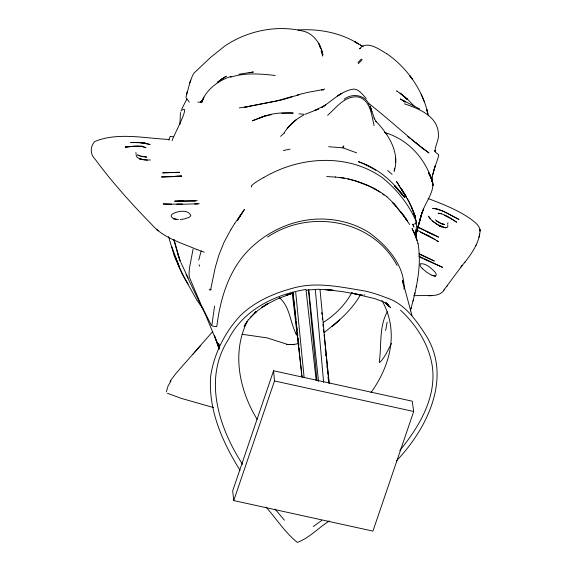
<?xml version="1.0" encoding="UTF-8"?>
<svg xmlns="http://www.w3.org/2000/svg" width="571" height="571" viewBox="0 0 571 571"><rect width="100%" height="100%" fill="white"/><g stroke="black" fill="none" stroke-linecap="round" stroke-linejoin="round"><path stroke-width="0.86" d="M404.018 289.283C404.975 265.501 387.117 245.737 369.052 232.568C352.778 222.297 333.257 217.929 314.129 219.271C290.575 220.977 268.227 231.498 251.112 247.643C229.528 267.927 220.413 297.47 216.873 326.084L216.266 326.748M394.411 168.188L394.204 171.3C400.064 152.45 388.508 134.328 375.918 121.302L376.303 121.866L374.105 118.083L374.519 118.911L370.001 106.035L371.864 111.745L370.372 106.898M166.318 391.87L168.145 385.768L171.014 381.035M431.847 180.993L432.697 174.797L435.152 165.94L432.697 174.797M210.842 289.961L211.034 289.254M415.41 235.766L416.066 229.706M343.499 146.747L343.821 148.174L356.654 152.85M415.438 235.53L416.602 225.224L416.48 221.876L413.504 212.241L415.338 217.194M251.49 186.332C250.99 184.918 260.112 179.358 263.816 177.517M180.465 112.466L179.894 124.478M211.948 324.792L214.553 306.106M410.349 310.86C416.366 289.104 421.933 266.086 418.022 243.446M385.653 330.466L387.124 322.172M185.932 97.334L189.8 82.874L192.356 76.014L194.019 73.074L210.406 57.578L224.853 45.966C247.807 30.491 278.191 24.282 305.1 31.662C313.4 34.453 318.904 42.097 321.759 50.041M417.422 280.397L417.637 279.248M416.223 287.035L416.43 285.885M464.73 262.424C471.667 253.474 478.669 243.731 479.975 232.161C480.803 226.901 476.05 223.168 472.424 220.263C459.098 210.378 443.417 204.411 428.057 198.48M478.955 237.272L479.633 234.039M168.973 140.216C168.659 139.11 170.529 136.105 170.301 136.462M193.069 249.099L189.451 268.199L189.022 273.559L189.351 277.213L201.163 305.007L211.049 324.721L212.448 326.077L215.817 326.591M198.744 260.112L201.156 251.047M429.178 173.884C439.299 187.388 425.916 199.978 422.076 212.819L423.668 208.679L419.392 221.22L421.484 214.746L416.466 232.854L422.026 212.234L415.667 236.237M210.585 289.982L215.231 267.535L218.986 254.802L224.132 242.083L230.934 229.478M413.083 301.11L413.49 299.368M414.582 294.636L414.989 292.902M328.696 146.718L343.135 147.875L343.407 146.768M187.202 91.653L186.539 94.322M416.837 231.405L418.5 224.681M417.943 226.787L416.502 232.454L419.185 222.119M343.357 146.005L342.907 147.711L343.314 146.704M343.835 146.105L343.135 147.875M414.946 224.196L414.996 223.489M411.056 308.54L411.356 307.441M273.573 370.772L274.501 380.95L233.746 500.574L372.934 531.109L413.69 411.484L412.226 401.185L273.573 370.772L232.697 490.803L233.746 500.574M447.571 224.018L448.007 222.733M433.832 170.401L438.664 155.969L438.578 154.655L435.73 152.464L434.838 150.394L435.131 151.822C434.874 145.512 439.363 139.709 438.378 133.214C437.272 115.92 418.536 108.554 404.432 103.815M189.8 82.874L190.778 80.104M248.306 319.56C231.119 351.222 239.092 389.979 257.171 419.399M475.978 245.459L476.157 245.087M391.506 343.457C387.845 349.909 384.997 357.367 379.665 362.592L379.28 361.85C381.742 345.248 378.844 326.74 387.359 311.673M186.853 99.097L181.614 109.254M202.034 100.86L202.948 99.325L201.806 101.217C207.202 88.919 218.579 80.375 231.191 76.364M202.712 99.725L204.018 97.277M415.06 223.996C414.789 224.796 416.93 221.084 415.531 219.985C408.079 203.39 396.253 188.808 382.078 177.481C347.161 152.985 299.454 156.447 263.759 177.545M180.886 110.974C192.855 101.003 172.149 137.946 172.278 140.38L172.014 140.502M238.678 218.472L241.826 213.119L237.408 220.47L238.321 218.986M246.836 321.801L244.124 326.355L247.314 321.295M352.05 292.316C345.319 304.629 335.22 314.906 323.357 322.337M170.037 381.292L175.789 373.62L212.74 331.53M239.235 217.494L244.459 209.45L234.831 223.311M360.651 294.329C353.735 307.148 342.907 317.162 332.029 326.605L339.609 319.981L324.178 332.586M231.027 229.335L234.738 223.468M370.986 392.555C390.593 365.354 399.25 331.066 381.899 300.446M284.101 132.915C288.833 125.399 295.678 119.275 303.515 115.135M413.704 295.642L431.712 295.528L428.614 295.699C434.51 295.735 441.576 295.071 444.581 289.183M460.947 267.028L462.018 265.672L443.76 290.275M446.536 286.713L447.207 285.878M465.479 261.497L461.803 265.943M399.828 450.49C419.128 426.851 437.122 397.002 432.14 365.204C428.557 343.892 416.188 324.792 400.564 310.217M200.778 345.312L193.077 354.127M248.428 319.91L256.293 311.559L250.184 317.476M396.374 460.94C427.979 427.843 453.61 375.054 424.01 332.429C415.724 319.71 406.102 306.698 392.084 299.939C382.013 296.056 371.764 292.002 361.043 290.332C338.946 286.692 316.02 281.824 293.887 287.905C274.28 293.023 254.894 301.438 240.22 315.749C224.796 332.386 213.947 353.827 210.656 376.339C208.144 409.992 222.554 442.339 240.027 470.254M323.207 90.018L324.535 88.869M358.303 63.716L362.192 59.677M361.4 59.049L357.96 62.517M256.293 311.559L254.352 313.443L258.742 309.789L268.113 303.494L261.846 307.319L268.113 303.494M327.618 115.313C336.419 107.455 345.184 95.214 358.481 96.991C370.757 100.532 371.457 115.128 374.112 125.513M201.906 100.939L202.969 99.961M280.582 136.376L284.644 132.743M322.843 89.982L323.257 89.64M329.31 520.923C318.639 527.718 309.189 538.082 297.363 542.407C285.157 532.664 276.335 518.746 266.007 506.998M313.258 526.533L321.737 520.438M267.549 237.058C309.518 208.815 372.513 219.136 397.073 265.472M344.127 99.247C352.157 92.93 365.14 94.672 369.209 104.743M266.757 304.307L276.856 299.168L291.688 293.48L286.164 295.286L291.153 293.644M200.221 102.466L201.106 102.073M360.572 48.349L359.516 48.799C366.989 39.863 379.43 49.556 386.81 53.76M304.921 114.386L317.54 109.432L318.589 108.933L314.428 110.653L325.677 105.007L321.709 107.498C332.115 100.974 341.044 90.853 353.806 89.047C359.295 89.283 362.771 94.929 366.239 98.54M201.713 101.802L200.128 102.038L202.355 101.852L200.928 101.966M259.07 118.09C269.826 113.508 281.674 112.173 293.266 113.051L281.781 113.315M264.894 115.963L252.296 120.816L264.302 116.298L263.581 116.527L268.598 115.299M283.33 150.501L290.047 149.145M291.988 96.535L276.385 100.996L244.716 107.184L250.091 106.32M286.749 98.533L291.76 96.991M282.502 99.754L285.9 98.776M291.638 96.82L299.033 94.872M230.384 77.263C244.866 72.531 260.362 73.78 275.251 75.479M297.141 94.964L307.869 92.345L323.571 89.476L321.516 89.94M281.653 99.996L244.995 107.127M170.429 136.44L173.063 136.747M249.106 72.802L253.381 71.982L238.978 74.216M269.433 115.099L271.082 114.814M298.369 343.663L294.201 344.37L286.735 344.541L294.593 344.613L287.67 344.449L267.035 337.868L242.133 334.292M305.935 289.461C274.865 294.379 243.032 310.103 228.457 339.367C202.719 378.858 219.071 428.2 242.611 464.394M126.741 146.968L125.27 147.182C132.029 146.576 139.567 144.349 145.876 147.775L142.35 146.59M125.27 147.182L131.244 146.511M239.37 107.876L244.845 107.162M125.834 147.09L126.312 147.032M306.356 290.139L318.076 289.261L333.428 290.296L325.163 289.497L342.907 291.688L362.656 295.286L351.793 293.137L374.933 298.676L383.905 302.066L388.63 305.157L386.103 303.101M180.258 219.55L183.983 219.043L188.673 217.501A7.409 3.262 -4.2 0 0 190.821 215.403C187.93 209.093 177.046 210.97 172.099 214.211A9.35 4.304 -0.6 0 0 171.314 216.709L173.62 218.772L176.617 219.464M197.88 102.145L199.457 102.195M132.051 146.44L141.537 146.504M445.537 227.658L447.643 227.194L447.864 224.931M139.959 159.016L144.534 160.016L150.451 159.973M147.404 160.144L139.774 158.759M298.005 29.992C318.961 28.55 340.68 32.704 358.617 43.953L354.298 41.483L363.199 46.665M199.308 203.704L182.57 204.275L163.149 203.968L171.7 204.261M175.418 176.368L181.771 176.104M175.261 176.353L181.614 176.118L161.45 176.981L180.928 176.41M197.259 200.635L174.74 201.213L178.744 201.185M179.608 172.235L162.642 172.849L172.578 172.542M179.108 172.392L172.363 172.542L178.88 172.435M194.675 204.061L197.873 204.011M194.069 201.099L174.89 201.213M456.043 221.769L456.65 222.233C451.097 218.386 445.023 213.925 438.135 213.226L439.898 213.568M176.753 204.282L182.577 204.247M193.94 201.021L195.632 201.006M139.003 142.543L130.666 142.429L142.764 142.843L150.166 144.684C149.895 143.449 129.167 141.494 143.1 142.95M326.676 176.567L335.548 177.046M178.409 219.542L173.299 218.693M298.983 113.822L304.015 114.286M169.08 139.424C144.627 138.403 118.104 131.965 94.75 141.501C90.061 146.526 89.94 154.391 95.164 159.252C112.023 182.142 131.173 203.369 150.972 223.732L151.872 224.603C163.206 237.85 180.771 242.639 196.231 249.27M335.263 177.031L344.299 178.131M435.466 276.2L431.64 275.086M445.965 227.815L439.691 225.973L442.182 227.022M445.744 227.8L444.252 227.608M339.574 177.474L343.464 178.016C359.059 180.843 374.462 186.86 386.938 196.774M436.672 220.92L441.24 223.596L444.581 224.531L441.947 223.918M364.148 294.757L364.776 294.9M347.953 178.88L355.704 181.021L366.832 185.268M439.563 213.29L441.44 213.69L439.927 213.368M274.501 380.95L413.69 411.484M143.364 146.604L141.508 146.183L143.621 146.661M295.835 333.814L297.477 334.228M140.737 156.168C155.098 158.024 140.238 157.004 137.54 154.855L139.638 155.797M213.668 407.608L181.021 398.294L167.46 393.276M444.638 227.586L437.365 224.617L432.247 220.863M442.375 224.025L443.553 224.346M432.825 275.665L435.031 276.107L435.73 275.921L436.265 274.829A9.35 3.269 34.9 0 0 434.838 271.846C431.034 268.106 425.895 263.031 420.213 263.809L420.17 265.708A7.409 2.291 37.5 0 0 422.576 268.813M204.275 252.204L196.545 249.306M384.469 132.443C406.638 138.881 423.711 156.497 431.169 178.131L428.978 172.949L432.318 181.45L433.039 185.582L432.468 182.22M439.691 225.973L442.04 226.965M140.081 158.945L137.154 157.375L135.998 154.812M366.125 164.905L358.431 161.636C374.241 166.96 387.995 177.039 398.515 189.915L394.49 185.482L404.646 197.288L397.702 189.037L401.913 193.89M440.755 223.475L437.079 221.327M367.624 185.596L371.543 187.416M426.266 231.291L438.578 237.129L417.522 226.758M423.925 259.155L442.711 267.414L418.6 255.958M417.358 227.037L433.625 234.931M419.193 254.059L434.31 261.047L419.007 253.595M420.456 232.176L435.023 239.506M420.185 257.35L422.39 258.42M444.267 215.296L449.084 217.744M365.433 164.591L374.412 169.459M416.316 229.678L432.468 237.993L438.328 241.711L436.53 240.362M419.578 108.918L400.285 98.961L404.953 101.866M431.433 275.086L426.808 272.303L422.597 268.813M372.306 187.809L375.347 189.394L374.969 189.165M439.784 226.023L432.347 221.091L428.371 216.173L430.334 218.957M385.182 132.815L387.217 133.935M449.841 218.165L453.381 220.156M375.697 189.593L377.153 190.45M377.538 190.678L379.986 192.234M453.916 220.47L454.987 221.105M360.358 44.959L362.207 46.073M397.637 91.581L396.617 90.882L402.855 95.221M374.904 169.701L375.732 170.272M386.981 53.852C396.774 60.626 405.339 69.162 412.155 78.926L409.621 75.522C418.257 86.642 424.688 99.582 427.8 113.344L426.78 109.396L428.286 115.256M368.88 103.565C386.217 117.012 402.298 132.001 419.492 145.662L416.016 142.757M423.589 149.117L419.057 145.634M421.505 147.546L429.014 152.971L419.35 145.541M405.217 102.052L403.147 100.453L405.01 101.916M382.713 194.133L384.04 195.161M387.723 170.572L392.056 174.348M407.744 136.49L410.071 138.36M414.553 142.001L417.13 144.092M411.234 139.295L413.889 141.458M406.68 98.383L414.296 106.213M407.28 98.876L400.093 93.144L406.909 99.197M279.24 297.577C290.304 306.691 289.989 323.058 296.692 335.049M386.845 196.695L393.647 203.29L404.239 216.48M156.611 229.371L158.188 230.812M386.003 303.087L390.578 307.662L386.117 302.908M435.309 219.664L436.929 221.205M394.918 186.324L396.738 188.152M404.504 96.784L406.823 99.118M395.503 186.91L404.646 197.288M386.032 302.808L388.144 305.057M392.441 202.669L394.004 204.354M394.811 205.217L395.996 206.495L395.567 206.031M397.123 207.287L393.547 203.19M397.859 208.665L403.412 215.417L409.714 224.574M284.422 520.21L275.079 509.104M386.331 303.222L388.994 306.427L386.745 303.701M403.975 216.109L407.244 220.77L403.975 216.109L406.859 220.17M400.706 211.748L404.132 216.323M203.048 308.997L196.595 299.639L184.433 278.041M321.123 50.869L322.636 56.086M188.116 284.072L181.835 273.416L173.998 255.216M319.467 46.158L320.816 48.671M428.35 172.713L430.513 176.503L432.318 181.45M412.319 229.121L412.069 228.636L414.089 232.597M407.387 198.765L411.377 206.495L415.117 216.566L414.275 214.275M412.255 229L415.724 236.308L418.051 243.567M188.123 277.934L180.879 262.56M189.272 102.045L186.203 97.948M411.377 206.495L414.139 213.797L409.214 202.027L396.488 181.371L406.531 197.887M414.004 232.433L413.754 231.876L416.994 240.47L415.588 233.068L415.866 235.53L415.609 231.355L415.681 233.468M186.103 274.415L205.774 315.299L217.108 342.736L214.353 335.384L218.85 347.825M429.242 174.034L431.383 178.609L432.682 183.491L431.783 179.194L431.797 180.893M209.293 289.169L209.728 290.104M184.597 278.391L179.351 267.114L171.735 246.501M424.389 101.816L421.148 94.129M321.209 49.463L322.108 51.647M199.093 264.787L199.657 266.2M177.881 254.238L180.279 260.89M218.914 347.96L216.759 341.851L218.857 348.56M323.043 55.052L321.923 50.798M173.912 254.723L168.531 236.537M178.131 254.93L173.712 239.47M180.293 261.803L173.991 239.485M177.303 252.082L179.487 259.213M411.969 315.549L402.455 280.14L403.262 284.444M136.141 153.999L135.877 152.557M218.971 349.038L218.101 343.128L218.864 349.309M292.209 292.916L301.731 373.306M301.938 375.076L302.145 376.846M293.051 293.08L296.035 319.553M296.235 321.316L296.635 324.849M296.834 326.612L297.227 330.145M297.527 332.793L297.826 335.441M298.126 338.082L298.319 339.852M298.619 342.5L298.918 345.141M299.318 348.674L299.511 350.437M306.056 290.147L316.163 380.529M321.716 312.623L321.908 314.393M322.287 317.926L322.472 319.689M322.943 324.107L323.229 326.755M323.514 329.403L323.793 332.058M324.078 334.706L324.456 338.239M324.642 340.002L329.267 383.277M308.725 289.625L318.547 381.471M292.887 292.209L301.945 376.996M325.199 348.895L325.377 350.658M325.734 354.198L325.913 355.961M326.362 360.387L326.541 362.15M326.897 365.69L327.162 368.338M327.433 370.993L327.697 373.641M328.054 377.181L328.325 379.829M295.714 292.352L304.107 377.467M320.038 289.904L328.939 383.134M308.461 289.633L316.976 380.65M315.32 289.625L323.629 382.406M218.986 348.06L218.779 344.035L219.014 346.676M218.779 344.035L218.978 347.539M479.933 229.749L479.99 231.119L479.918 229.321M395.682 162.4L395.653 157.91M412.819 224.517L413.896 227.115L412.89 224.01L412.819 224.517M251.476 186.838L251.59 186.267L251.476 186.838M289.597 125.82L287.22 128.461L291.26 124.007L295.928 119.967L289.597 125.82M221.669 79.169L217.244 82.481L221.669 79.169M226.209 76.228L221.519 79.283L226.209 76.228M338.475 95.314L337.475 95.928L341.908 93.259L338.475 95.314M183.355 201.17L178.837 201.192L183.305 201.185M182.577 204.282L177.01 204.304L182.584 204.297M433.225 208.386L432.654 208.365L438.036 209.357L445.444 212.248L459.013 219.485L442.539 210.827L436.294 208.765L433.225 208.386M146.326 143.449L142.764 142.843L146.326 143.449M142.058 159.609L139.888 158.966L142.051 159.609M429.392 236.38L425.516 234.388L429.392 236.38M404.489 193.769L401.363 188.744L406.352 196.845L404.489 193.769M319.817 45.573L318.518 43.21L319.817 45.573M179.472 267.385L175.126 256.5L179.472 267.385M415.431 217.423L414.368 214.56L415.424 217.408M414.989 216.495L414.004 213.169L415.517 218.372L414.989 216.495"/></g></svg>
